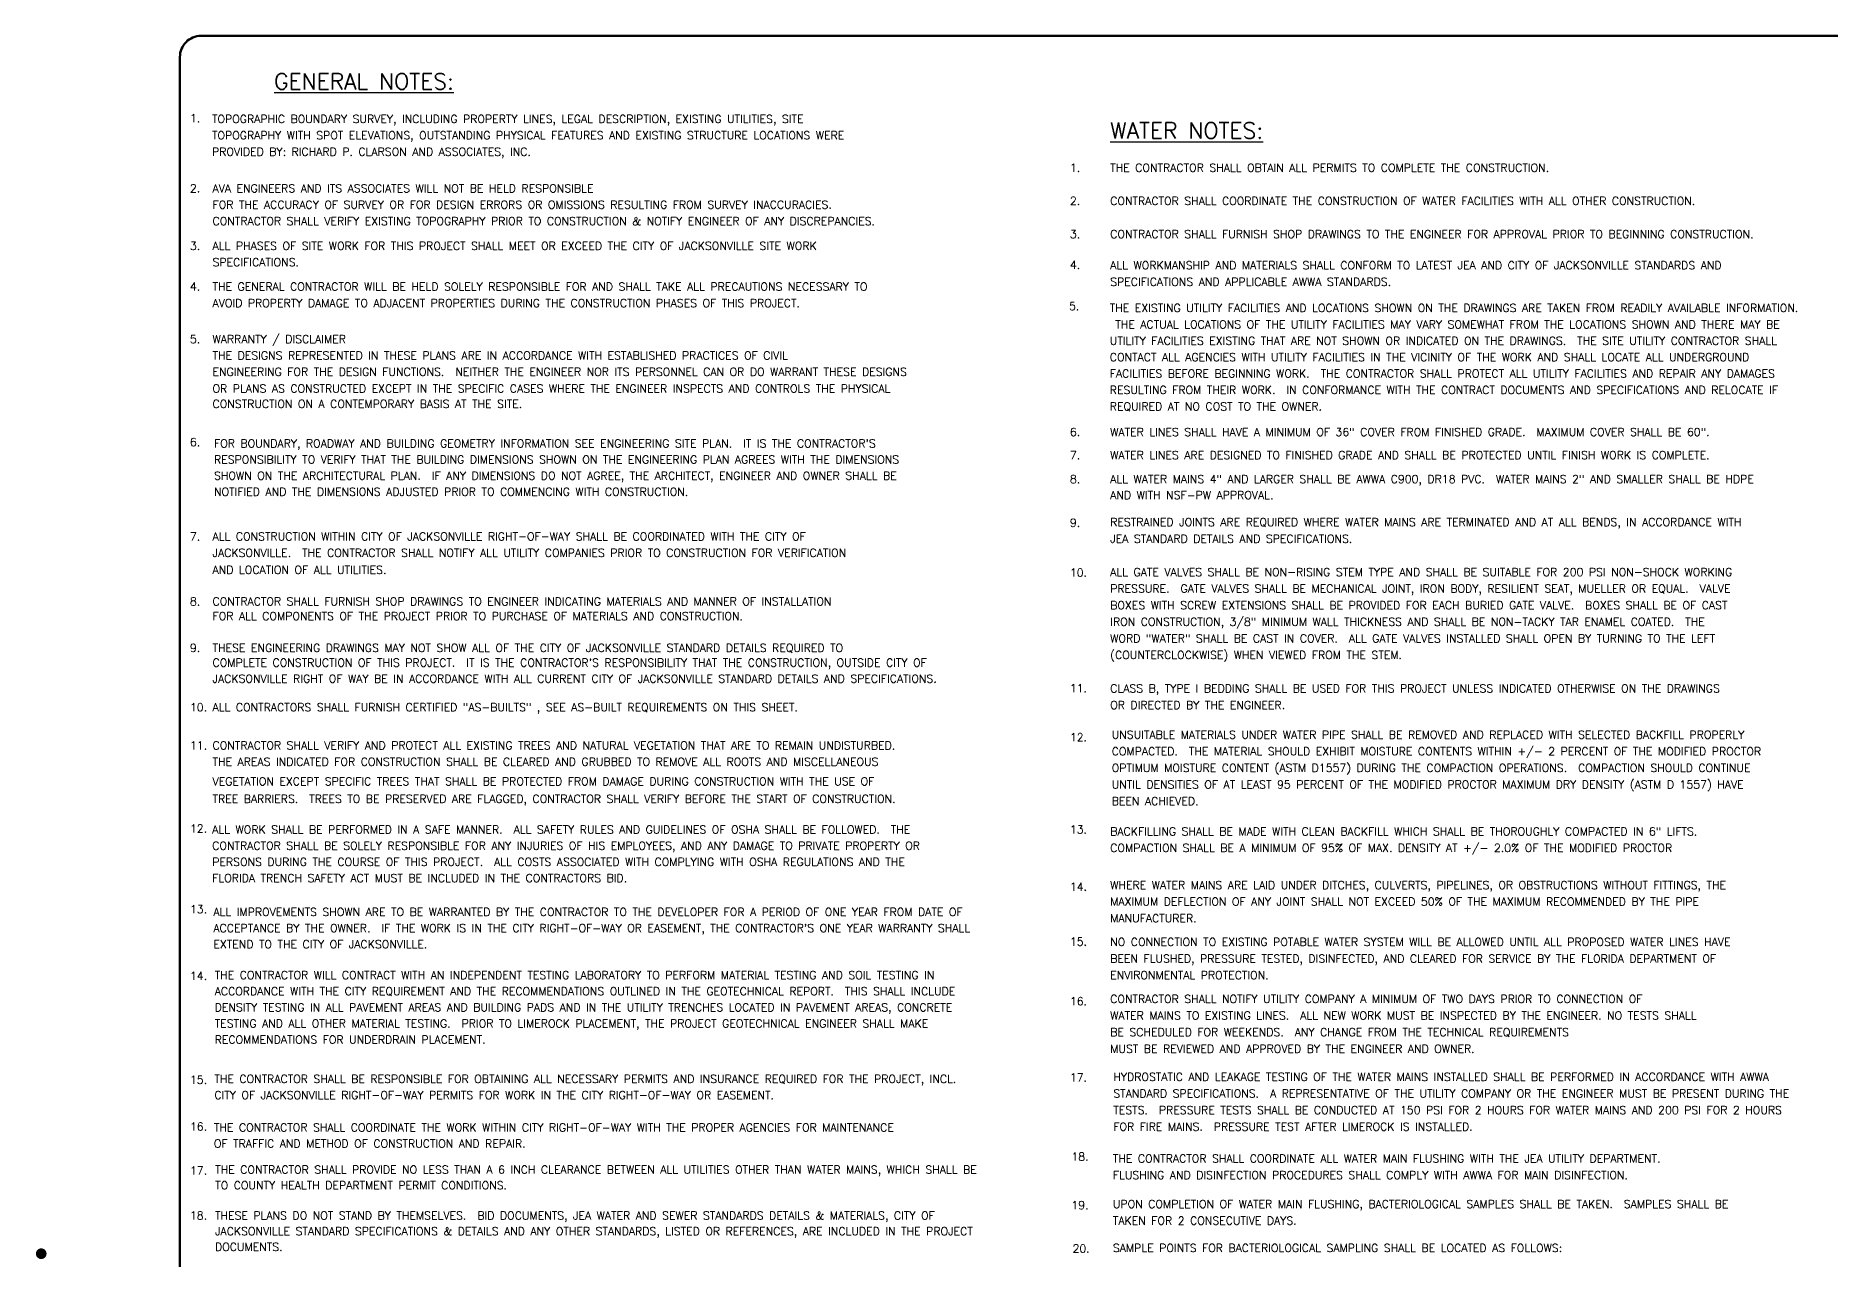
# Paper-space layout 'GN' of a CAD drawing. Header units: feet, sheet in inches. Extents: x -1.2 to 33.7, y 0.1 to 22.9.
# Drawn here: x -1.23 to 15.59, y 11.46 to 22.92 of the extents above; entities that cross this region are included whole.
import ezdxf

# ---------------------------------------------------------------- set-up
doc = ezdxf.new("R2010")
doc.units = ezdxf.units.FT
doc.header["$MEASUREMENT"] = 0
doc.layers.add('Border', color=118, linetype='Continuous', lineweight=70)
doc.layers.add('TBLK', color=7, linetype='Continuous')
doc.styles.add('ROMANS', font='ROMANS.shx', dxfattribs={"height": 6})

# ---------------------------------------------------------------- blocks, each defined once
blk = doc.blocks.new('A$Ca8f96253')
at = {"const_width": 0.05}
blk.add_lwpolyline([(-0.025, 0, 1), (0.025, 0, 1)], format="xyb", close=True, dxfattribs=at)
at = {"layer": 'Border'}
blk.add_lwpolyline([(32.803, 11.212), (32.803, -11.212, -0.414214), (32.605, -11.41), (1.498, -11.41, -0.414214), (1.3, -11.212), (1.3, 11.212, -0.414214), (1.498, 11.41), (32.605, 11.41, -0.414214)], format="xyb", close=True, dxfattribs=at)

psp = doc.layouts.new('GN')

# ---------------------------------------------------------------- linework, layer by layer
at = {"const_width": 0.05}
psp.add_lwpolyline([(-1.208, 11.512, 1), (-1.158, 11.512, 1)], format="xyb", close=True, dxfattribs=at)

# ---------------------------------------------------------------- block references
psp.add_blockref('A$Ca8f96253', (-1.183, 11.512))

# ---------------------------------------------------------------- texts
at = {"layer": 'TBLK', "color": 7, "style": 'ROMANS'}
for s, height, p in [('%%UGENERAL NOTES:', 0.15, (1.001, 22.421)), ('1.', 0.075, (0.211, 22.114)), ('TOPOGRAPHIC BOUNDARY SURVEY, INCLUDING PROPERTY LINES, LEGAL DESCRIPTION, EXISTING UTILITIES, SITE', 0.075, (0.418, 22.106)), ('%%UWATER NOTES:', 0.15, (8.838, 21.96)), ('TOPOGRAPHY WITH SPOT ELEVATIONS, OUTSTANDING PHYSICAL FEATURES AND EXISTING STRUCTURE LOCATIONS WERE', 0.075, (0.418, 21.953)), ('1.', 0.075, (8.46, 21.649)), ('THE CONTRACTOR SHALL OBTAIN ALL PERMITS TO COMPLETE THE CONSTRUCTION.', 0.075, (8.838, 21.649)), ('2.', 0.075, (0.211, 21.456)), ('AVA ENGINEERS AND ITS ASSOCIATES WILL NOT BE HELD RESPONSIBLE ', 0.075, (0.423, 21.456)), ('FOR THE ACCURACY OF SURVEY OR FOR DESIGN ERRORS OR OMISSIONS RESULTING FROM SURVEY INACCURACIES.', 0.075, (0.423, 21.303)), ('2.', 0.075, (8.46, 21.338)), ('CONTRACTOR SHALL COORDINATE THE CONSTRUCTION OF WATER FACILITIES WITH ALL OTHER CONSTRUCTION.', 0.075, (8.838, 21.338)), ('CONTRACTOR SHALL VERIFY EXISTING TOPOGRAPHY PRIOR TO CONSTRUCTION & NOTIFY ENGINEER OF ANY DISCREPANCIES.', 0.075, (0.423, 21.149)), ('3.', 0.075, (8.46, 21.027)), ('CONTRACTOR SHALL FURNISH SHOP DRAWINGS TO THE ENGINEER FOR APPROVAL PRIOR TO BEGINNING CONSTRUCTION.', 0.075, (8.838, 21.027)), ('3.', 0.075, (0.211, 20.917)), ('ALL PHASES OF SITE WORK FOR THIS PROJECT SHALL MEET OR EXCEED THE CITY OF JACKSONVILLE SITE WORK', 0.075, (0.423, 20.917)), ('SPECIFICATIONS.', 0.075, (0.423, 20.764)), ('4.', 0.075, (8.46, 20.738)), ('ALL WORKMANSHIP AND MATERIALS SHALL CONFORM TO LATEST JEA AND CITY OF JACKSONVILLE STANDARDS AND', 0.075, (8.838, 20.735)), ('4.', 0.075, (0.211, 20.535)), ('THE GENERAL CONTRACTOR WILL BE HELD SOLELY RESPONSIBLE FOR AND SHALL TAKE ALL PRECAUTIONS NECESSARY TO', 0.075, (0.423, 20.535)), ('SPECIFICATIONS AND APPLICABLE AWWA STANDARDS.', 0.075, (8.838, 20.58)), ('AVOID PROPERTY DAMAGE TO ADJACENT PROPERTIES DURING THE CONSTRUCTION PHASES OF THIS PROJECT.', 0.075, (0.423, 20.381)), ('5.', 0.075, (8.452, 20.353)), ('5.', 0.075, (0.211, 20.044)), ('WARRANTY / DISCLAIMER', 0.075, (0.423, 20.044)), ('THE DESIGNS REPRESENTED IN THESE PLANS ARE IN ACCORDANCE WITH ESTABLISHED PRACTICES OF CIVIL', 0.075, (0.423, 19.89)), ('ENGINEERING FOR THE DESIGN FUNCTIONS.  NEITHER THE ENGINEER NOR ITS PERSONNEL CAN OR DO WARRANT THESE DESIGNS', 0.075, (0.423, 19.737)), ('OR PLANS AS CONSTRUCTED EXCEPT IN THE SPECIFIC CASES WHERE THE ENGINEER INSPECTS AND CONTROLS THE PHYSICAL', 0.075, (0.423, 19.58)), ('CONSTRUCTION ON A CONTEMPORARY BASIS AT THE SITE.', 0.075, (0.423, 19.436)), ('6.', 0.075, (8.46, 19.173)), ('WATER LINES SHALL HAVE A MINIMUM OF 36" COVER FROM FINISHED GRADE.  MAXIMUM COVER SHALL BE 60".', 0.075, (8.838, 19.173)), ('6.', 0.075, (0.211, 19.079)), ("FOR BOUNDARY, ROADWAY AND BUILDING GEOMETRY INFORMATION SEE ENGINEERING SITE PLAN.  IT IS THE CONTRACTOR'S", 0.075, (0.437, 19.066)), ('7.', 0.075, (8.46, 18.957)), ('WATER LINES ARE DESIGNED TO FINISHED GRADE AND SHALL BE PROTECTED UNTIL FINISH WORK IS COMPLETE.', 0.075, (8.838, 18.957)), ('SHOWN ON THE ARCHITECTURAL PLAN.  IF ANY DIMENSIONS DO NOT AGREE, THE ARCHITECT, ENGINEER AND OWNER SHALL BE', 0.075, (0.437, 18.764)), ('RESPONSIBILITY TO VERIFY THAT THE BUILDING DIMENSIONS SHOWN ON THE ENGINEERING PLAN AGREES WITH THE DIMENSIONS', 0.075, (0.437, 18.915)), ('NOTIFIED AND THE DIMENSIONS ADJUSTED PRIOR TO COMMENCING WITH CONSTRUCTION.', 0.075, (0.437, 18.613)), ('8.', 0.075, (8.46, 18.732)), ('ALL WATER MAINS 4" AND LARGER SHALL BE AWWA C900, DR18 PVC.  WATER MAINS 2" AND SMALLER SHALL BE HDPE', 0.075, (8.838, 18.732)), ('AND WITH NSF-PW APPROVAL.', 0.075, (8.838, 18.582)), ('9.', 0.075, (8.46, 18.323)), ('RESTRAINED JOINTS ARE REQUIRED WHERE WATER MAINS ARE TERMINATED AND AT ALL BENDS, IN ACCORDANCE WITH', 0.075, (8.838, 18.329)), ('7.', 0.075, (0.211, 18.195)), ('ALL CONSTRUCTION WITHIN CITY OF JACKSONVILLE RIGHT-OF-WAY SHALL BE COORDINATED WITH THE CITY OF', 0.075, (0.423, 18.195)), ('JEA STANDARD DETAILS AND SPECIFICATIONS.', 0.075, (8.838, 18.173)), ('JACKSONVILLE.  THE CONTRACTOR SHALL NOTIFY ALL UTILITY COMPANIES PRIOR TO CONSTRUCTION FOR VERIFICATION', 0.075, (0.423, 18.041)), ('AND LOCATION OF ALL UTILITIES.', 0.075, (0.423, 17.882)), ('10.', 0.075, (8.46, 17.856)), ('ALL GATE VALVES SHALL BE NON-RISING STEM TYPE AND SHALL BE SUITABLE FOR 200 PSI NON-SHOCK WORKING', 0.075, (8.838, 17.861)), ('8.', 0.075, (0.211, 17.586)), ('CONTRACTOR SHALL FURNISH SHOP DRAWINGS TO ENGINEER INDICATING MATERIALS AND MANNER OF INSTALLATION', 0.075, (0.423, 17.586)), ('PRESSURE.  GATE VALVES SHALL BE MECHANICAL JOINT, IRON BODY, RESILIENT SEAT, MUELLER OR EQUAL.  VALVE', 0.075, (8.838, 17.706)), ('FOR ALL COMPONENTS OF THE PROJECT PRIOR TO PURCHASE OF MATERIALS AND CONSTRUCTION.', 0.075, (0.423, 17.448)), ('BOXES WITH SCREW EXTENSIONS SHALL BE PROVIDED FOR EACH BURIED GATE VALVE.  BOXES SHALL BE OF CAST', 0.075, (8.838, 17.55)), ('IRON CONSTRUCTION, 3/8" MINIMUM WALL THICKNESS AND SHALL BE NON-TACKY TAR ENAMEL COATED.  THE', 0.075, (8.838, 17.395)), ('9.', 0.075, (0.211, 17.15)), ('THESE ENGINEERING DRAWINGS MAY NOT SHOW ALL OF THE CITY OF JACKSONVILLE STANDARD DETAILS REQUIRED TO', 0.075, (0.423, 17.15)), ('WORD "WATER" SHALL BE CAST IN COVER.  ALL GATE VALVES INSTALLED SHALL OPEN BY TURNING TO THE LEFT', 0.075, (8.838, 17.239)), ('(COUNTERCLOCKWISE) WHEN VIEWED FROM THE STEM.', 0.075, (8.838, 17.084)), ("COMPLETE CONSTRUCTION OF THIS PROJECT.  IT IS THE CONTRACTOR'S RESPONSIBILITY THAT THE CONSTRUCTION, OUTSIDE CITY OF", 0.075, (0.423, 17.012)), ('JACKSONVILLE RIGHT OF WAY BE IN ACCORDANCE WITH ALL CURRENT CITY OF JACKSONVILLE STANDARD DETAILS AND SPECIFICATIONS.  ', 0.075, (0.423, 16.862)), ('11.', 0.075, (8.46, 16.773)), ('CLASS B, TYPE I BEDDING SHALL BE USED FOR THIS PROJECT UNLESS INDICATED OTHERWISE ON THE DRAWINGS', 0.075, (8.838, 16.771)), ('10.', 0.075, (0.211, 16.594)), ('ALL CONTRACTORS SHALL FURNISH CERTIFIED "AS-BUILTS" , SEE AS-BUILT REQUIREMENTS ON THIS SHEET.', 0.075, (0.423, 16.594)), ('OR DIRECTED BY THE ENGINEER.', 0.075, (8.838, 16.615)), ('12.', 0.075, (8.46, 16.313)), ('11.', 0.075, (0.211, 16.237)), ('THE AREAS INDICATED FOR CONSTRUCTION SHALL BE CLEARED AND GRUBBED TO REMOVE ALL ROOTS AND MISCELLANEOUS', 0.075, (0.423, 16.084)), ('CONTRACTOR SHALL VERIFY AND PROTECT ALL EXISTING TREES AND NATURAL VEGETATION THAT ARE TO REMAIN UNDISTURBED.', 0.075, (0.423, 16.237)), ('VEGETATION EXCEPT SPECIFIC TREES THAT SHALL BE PROTECTED FROM DAMAGE DURING CONSTRUCTION WITH THE USE OF', 0.075, (0.423, 15.9)), ('TREE BARRIERS.  TREES TO BE PRESERVED ARE FLAGGED, CONTRACTOR SHALL VERIFY BEFORE THE START OF CONSTRUCTION.', 0.075, (0.423, 15.736)), ('12.', 0.075, (0.211, 15.458)), ('ALL WORK SHALL BE PERFORMED IN A SAFE MANNER.  ALL SAFETY RULES AND GUIDELINES OF OSHA SHALL BE FOLLOWED.  THE', 0.075, (0.42, 15.448)), ('13.', 0.075, (8.46, 15.449)), ('BACKFILLING SHALL BE MADE WITH CLEAN BACKFILL WHICH SHALL BE THOROUGHLY COMPACTED IN 6" LIFTS. ', 0.075, (8.838, 15.431)), ('CONTRACTOR SHALL BE SOLELY RESPONSIBLE FOR ANY INJURIES OF HIS EMPLOYEES, AND ANY DAMAGE TO PRIVATE PROPERTY OR', 0.075, (0.42, 15.297)), ('COMPACTION SHALL BE A MINIMUM OF 95% OF MAX. DENSITY AT +/- 2.0% OF THE MODIFIED PROCTOR', 0.075, (8.838, 15.276)), ('PERSONS DURING THE COURSE OF THIS PROJECT.  ALL COSTS ASSOCIATED WITH COMPLYING WITH OSHA REGULATIONS AND THE ', 0.075, (0.42, 15.145)), ('FLORIDA TRENCH SAFETY ACT MUST BE INCLUDED IN THE CONTRACTORS BID.', 0.075, (0.42, 14.994)), ('14.', 0.075, (8.46, 14.913)), ('WHERE WATER MAINS ARE LAID UNDER DITCHES, CULVERTS, PIPELINES, OR OBSTRUCTIONS WITHOUT FITTINGS, THE', 0.075, (8.838, 14.928)), ('MAXIMUM DEFLECTION OF ANY JOINT SHALL NOT EXCEED 50% OF THE MAXIMUM RECOMMENDED BY THE PIPE', 0.075, (8.838, 14.773)), ('13.', 0.075, (0.211, 14.702)), ('MANUFACTURER.', 0.075, (8.838, 14.617)), ('15.', 0.075, (8.46, 14.398)), ('NO CONNECTION TO EXISTING POTABLE WATER SYSTEM WILL BE ALLOWED UNTIL ALL PROPOSED WATER LINES HAVE', 0.075, (8.838, 14.395)), ('BEEN FLUSHED, PRESSURE TESTED, DISINFECTED, AND CLEARED FOR SERVICE BY THE FLORIDA DEPARTMENT OF', 0.075, (8.838, 14.239)), ('14.', 0.075, (0.211, 14.078)), ('ENVIRONMENTAL PROTECTION.', 0.075, (8.838, 14.084)), ('16.', 0.075, (8.46, 13.84)), ('CONTRACTOR SHALL NOTIFY UTILITY COMPANY A MINIMUM OF TWO DAYS PRIOR TO CONNECTION OF', 0.075, (8.838, 13.861)), ('WATER MAINS TO EXISTING LINES.  ALL NEW WORK MUST BE INSPECTED BY THE ENGINEER. NO TESTS SHALL', 0.075, (8.838, 13.706)), ('BE SCHEDULED FOR WEEKENDS.  ANY CHANGE FROM THE TECHNICAL REQUIREMENTS', 0.075, (8.838, 13.55)), ('MUST BE REVIEWED AND APPROVED BY THE ENGINEER AND OWNER.', 0.075, (8.838, 13.394)), ('15.', 0.075, (0.211, 13.104)), ('17.', 0.075, (8.46, 13.126)), ('16.', 0.075, (0.211, 12.666)), ('THE CONTRACTOR SHALL COORDINATE THE WORK WITHIN CITY RIGHT-OF-WAY WITH THE PROPER AGENCIES FOR MAINTENANCE', 0.075, (0.436, 12.657)), ('OF TRAFFIC AND METHOD OF CONSTRUCTION AND REPAIR.', 0.075, (0.436, 12.506)), ('18.', 0.075, (8.474, 12.384)), ('17.', 0.075, (0.211, 12.253)), ('THE CONTRACTOR SHALL COORDINATE ALL WATER MAIN FLUSHING WITH THE JEA UTILITY DEPARTMENT.', 0.075, (8.863, 12.366)), ('FLUSHING AND DISINFECTION PROCEDURES SHALL COMPLY WITH AWWA FOR MAIN DISINFECTION.', 0.075, (8.863, 12.211)), ('19.', 0.075, (8.474, 11.929)), ('UPON COMPLETION OF WATER MAIN FLUSHING, BACTERIOLOGICAL SAMPLES SHALL BE TAKEN.  SAMPLES SHALL BE', 0.075, (8.863, 11.94)), ('18.', 0.075, (0.211, 11.833)), ('TAKEN FOR 2 CONSECUTIVE DAYS.', 0.075, (8.863, 11.784)), ('20.', 0.075, (8.485, 11.523)), ('SAMPLE POINTS FOR BACTERIOLOGICAL SAMPLING SHALL BE LOCATED AS FOLLOWS:', 0.075, (8.863, 11.528))]:
    psp.add_text(s, height=height, dxfattribs=at).set_placement(p)
at = {"layer": 'TBLK', "style": 'ROMANS'}
psp.add_text('PROVIDED BY: RICHARD P. CLARSON AND ASSOCIATES, INC.', height=0.075, dxfattribs=at).set_placement((0.418, 21.799))
at = {"layer": 'TBLK', "color": 7, "char_height": 0.075, "attachment_point": 1, "style": 'ROMANS'}
for s, insert, width, line_spacing_factor in [('THE EXISTING UTILITY FACILITIES AND LOCATIONS SHOWN ON THE DRAWINGS ARE TAKEN FROM READILY AVAILABLE INFORMATION.  THE ACTUAL LOCATIONS OF THE UTILITY FACILITIES MAY VARY SOMEWHAT FROM THE LOCATIONS SHOWN AND THERE MAY BE UTILITY FACILITIES EXISTING THAT ARE NOT SHOWN OR INDICATED ON THE DRAWINGS.  THE SITE UTILITY CONTRACTOR SHALL CONTACT ALL AGENCIES WITH UTILITY FACILITIES IN THE VICINITY OF THE WORK AND SHALL LOCATE ALL UNDERGROUND FACILITIES BEFORE BEGINNING WORK.  THE CONTRACTOR SHALL PROTECT ALL UTILITY FACILITIES AND REPAIR ANY DAMAGES RESULTING FROM THEIR WORK.  IN CONFORMANCE WITH THE CONTRACT DOCUMENTS AND SPECIFICATIONS AND RELOCATE IF REQUIRED AT NO COST TO THE OWNER.', (8.834, 20.41), 7.03968, 1.228954), ('UNSUITABLE MATERIALS UNDER WATER PIPE SHALL BE REMOVED AND REPLACED WITH SELECTED BACKFILL PROPERLY COMPACTED.  THE MATERIAL SHOULD EXHIBIT MOISTURE CONTENTS WITHIN +/- 2 PERCENT OF THE MODIFIED PROCTOR OPTIMUM MOISTURE CONTENT (ASTM D1557) DURING THE COMPACTION OPERATIONS.  COMPACTION SHOULD CONTINUE UNTIL DENSITIES OF AT LEAST 95 PERCENT OF THE MODIFIED PROCTOR MAXIMUM DRY DENSITY (ASTM D 1557) HAVE BEEN ACHIEVED.', (8.852, 16.412), 6.75472, 1.24416), ("ALL IMPROVEMENTS SHOWN ARE TO BE WARRANTED BY THE CONTRACTOR TO THE DEVELOPER FOR A PERIOD OF ONE YEAR FROM DATE OF ACCEPTANCE BY THE OWNER.  IF THE WORK IS IN THE CITY RIGHT-OF-WAY OR EASEMENT, THE CONTRACTOR'S ONE YEAR WARRANTY SHALL EXTEND TO THE CITY OF JACKSONVILLE.", (0.431, 14.751), 7.79785, 1.2096), ('THE CONTRACTOR WILL CONTRACT WITH AN INDEPENDENT TESTING LABORATORY TO PERFORM MATERIAL TESTING AND SOIL TESTING IN ACCORDANCE WITH THE CITY REQUIREMENT AND THE RECOMMENDATIONS OUTLINED IN THE GEOTECHNICAL REPORT.  THIS SHALL INCLUDE DENSITY TESTING IN ALL PAVEMENT AREAS AND BUILDING PADS AND IN THE UTILITY TRENCHES LOCATED IN PAVEMENT AREAS, CONCRETE TESTING AND ALL OTHER MATERIAL TESTING.  PRIOR TO LIMEROCK PLACEMENT, THE PROJECT GEOTECHNICAL ENGINEER SHALL MAKE RECOMMENDATIONS FOR UNDERDRAIN PLACEMENT.', (0.443, 14.16), 7.77615, 1.2096), ('THE CONTRACTOR SHALL BE RESPONSIBLE FOR OBTAINING ALL NECESSARY PERMITS AND INSURANCE REQUIRED FOR THE PROJECT, INCL.  CITY OF JACKSONVILLE RIGHT-OF-WAY PERMITS FOR WORK IN THE CITY RIGHT-OF-WAY OR EASEMENT.', (0.44, 13.187), 7.77027, 1.2096), ('HYDROSTATIC AND LEAKAGE TESTING OF THE WATER MAINS INSTALLED SHALL BE PERFORMED IN ACCORDANCE WITH AWWA STANDARD SPECIFICATIONS.  A REPRESENTATIVE OF THE UTILITY COMPANY OR THE ENGINEER MUST BE PRESENT DURING THE TESTS.  PRESSURE TESTS SHALL BE CONDUCTED AT 150 PSI FOR 2 HOURS FOR WATER MAINS AND 200 PSI FOR 2 HOURS FOR FIRE MAINS.  PRESSURE TEST AFTER LIMEROCK IS INSTALLED.', (8.867, 13.206), 7.05258, 1.24416), ('THE CONTRACTOR SHALL PROVIDE NO LESS THAN A 6 INCH CLEARANCE BETWEEN ALL UTILITIES OTHER THAN WATER MAINS, WHICH SHALL BE TO COUNTY HEALTH DEPARTMENT PERMIT CONDITIONS.', (0.448, 12.337), 7.7521, 1.17504), ('THESE PLANS DO NOT STAND BY THEMSELVES.  BID DOCUMENTS, JEA WATER AND SEWER STANDARDS DETAILS & MATERIALS, CITY OF JACKSONVILLE STANDARD SPECIFICATIONS & DETAILS AND ANY OTHER STANDARDS, LISTED OR REFERENCES, ARE INCLUDED IN THE PROJECT DOCUMENTS.', (0.446, 11.907), 7.73534, 1.17504)]:
    psp.add_mtext(s, dxfattribs=dict(at, insert=insert, width=width, line_spacing_factor=line_spacing_factor))

doc.saveas('drawing.dxf')
